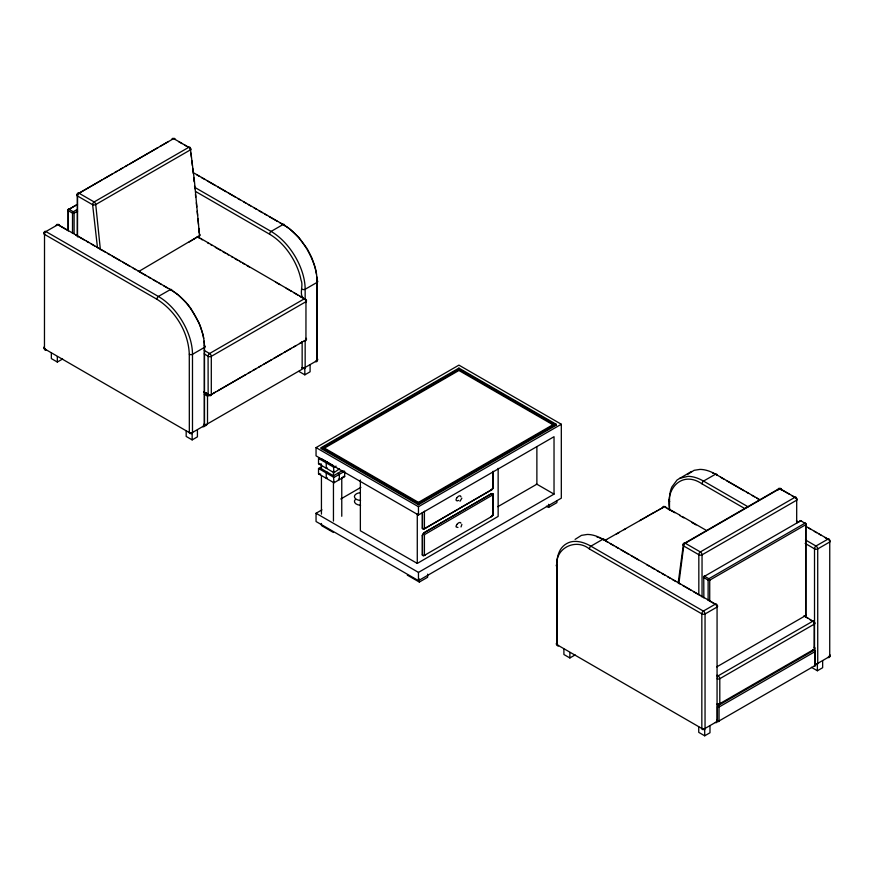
<?xml version="1.0" encoding="UTF-8"?>
<svg xmlns="http://www.w3.org/2000/svg" width="874" height="874" viewBox="0 0 874 874"><rect width="100%" height="100%" fill="white"/><g stroke="black" fill="none" stroke-linecap="round" stroke-linejoin="round"><path stroke-width="1.31" d="M306.031 338.26A2.611 1.508 0 0 1 306.49 338.883L306.49 339.287A1.945 1.125 0 0 1 305.944 339.92L211.3 394.567A2.371 1.377 60 0 1 209.596 395.474A2.251 1.3 -60 0 1 208.143 394.425L208.088 356.231L204.254 353.894M211.3 394.567L211.3 356.341A2.371 1.333 58.6 0 0 209.596 353.533L204.308 350.452M717.139 704.783A2.251 1.3 -60 0 0 718.078 704.717A2.371 1.377 60 0 0 719.805 703.745L719.794 678.694A2.371 1.333 58.4 0 0 718.089 675.886L716.975 675.231M814.109 648.005A2.251 1.3 -60 0 0 814.186 647.273L814.24 622.201A2.251 1.256 -58.3 0 0 812.853 621.108M557.59 644.914A2.371 1.377 60 0 0 558.519 645.744A2.251 1.3 -60 0 1 557.066 644.706L557.022 566.505C554.269 548.391 575.671 537.707 589.393 548.948L701.833 613.865A2.611 1.508 0 0 0 703.242 614.291L703.941 614.291A1.945 1.125 0 0 0 705.045 613.985L717.062 607.048A1.945 1.125 0 0 0 717.598 606.403L717.62 606.141A2.578 1.486 0 0 0 716.855 605.19A2.251 1.3 -60 0 0 715.358 604.087L602.907 539.236A49.403 28.525 60 0 0 587.262 534.451L581.439 535.369L575.081 539.389M680.169 515.299L669.692 509.476C665.038 488.555 682.19 470.146 702.062 483.89L744.233 508.242M461.865 498.18L459.986 501.25M678.213 582.74L683.479 543.868L778.264 489.145A2.393 1.322 62 0 1 779.87 488.588L794.979 497.295A2.371 1.377 60 0 1 796.706 500.201L796.684 523.362M678.869 583.57L683.719 545.999A2.251 1.3 -60 0 1 685.227 543.169M778.155 489.975L778.264 489.145M205.051 346.738L205.073 346.465A2.578 1.486 0 0 0 204.298 345.525L204.079 341.133M205.051 424.961L205.073 424.688A2.578 1.486 0 0 0 204.298 423.748A2.251 1.3 -60 0 1 204.057 424.928M668.949 500.234L668.927 500.507A2.578 1.486 0 0 0 669.702 501.447M781.29 490.117L781.378 489.615A2.546 1.704 9.4 0 0 780.864 489.298M461.024 526.956L461.876 524.422M492.488 488.61L493.056 487.452A1.803 1.038 -60.1 0 0 493.144 486.873L493.144 471.403M456.862 497.754L456.141 499.24A1.988 1.147 -60.1 0 0 456.152 500.278L457.08 500.922L458.675 500.387M456.862 524.444L456.141 525.929A1.988 1.147 -60.1 0 0 456.152 526.967L457.954 527.448M492.324 488.839L491.734 489.473A4.086 2.349 -60.1 0 1 490.926 490.085L458.774 508.734M687.751 474.331L694.109 470.31L699.932 469.404A49.403 28.525 60 0 1 715.587 474.189L758.927 499.196M171.96 139.337A2.371 1.377 60 0 1 173.664 138.605L188.773 147.313A2.393 1.431 57.9 0 1 190.532 149.815L194.312 179.891L199.556 235.598L139.086 271.29M691.487 471.447L677.11 479.957L671.888 486.938A45.492 26.264 60 0 0 669.495 499.6L669.495 510.394M197.098 237.16L197.764 236.712A2.371 1.442 57.4 0 0 199.567 235.609M196.868 237.302L196.191 237.739M188.773 147.313L94.13 201.949L79.021 193.23A2.371 1.377 60 0 0 77.294 194.148A1.945 1.125 0 0 0 76.77 194.793L76.748 195.055A2.578 1.486 0 0 0 77.524 196.005L92.622 204.724A2.546 1.202 -7.9 0 0 94.425 204.909A2.032 0.95 -7.9 0 0 95.736 204.538L190.521 149.804A2.032 0.95 -7.9 0 0 191.024 149.137A2.546 1.202 -7.9 0 0 190.27 148.351A2.251 1.3 -60 0 0 188.773 147.247M683.468 543.857A2.393 1.431 57.9 0 1 685.227 543.235L779.87 488.577M195.503 238.176L194.356 238.897M194.126 239.039L193.482 239.443M192.837 239.837L191.854 240.426M191.209 240.831L190.226 241.41M189.232 242L189.898 241.606M360.361 480.023L360.361 530.758L417.28 563.413L498.147 516.414L498.147 468.355M425.594 527.994L441.151 518.97M442.189 518.369L457.736 509.345M424.698 528.683L491.898 489.68M424.698 532.474L491.068 493.963M491.898 516.37L424.556 555.285A4.086 2.349 -60.1 0 1 423.737 555.624L422.426 555.132A1.803 1.038 -60.1 0 1 422.339 554.651L422.339 535.609A1.803 1.038 -60.1 0 1 422.426 535.03L423.737 533.009A4.086 2.349 -60.1 0 1 424.556 532.397L490.926 493.876A4.086 2.349 -60.1 0 1 491.734 493.537L493.056 494.039A1.803 1.038 -60.1 0 1 493.144 494.52L493.144 513.562A1.803 1.038 -60.1 0 1 493.056 514.141L491.734 516.163A4.086 2.349 -60.1 0 1 490.926 516.763M717.106 678.814A2.578 1.486 0 0 0 718.231 679.022L718.69 679.011A1.945 1.125 0 0 0 719.794 678.694L814.437 624.047A2.371 1.409 61.6 0 0 812.842 621.185L718.089 675.875A2.251 1.256 -58.2 0 0 717.161 676.847M101.854 179.989L77.316 194.159L77.316 235.04M104.192 178.635L112.375 173.915M114.702 172.571L117.04 171.217M119.377 169.873L122.884 167.841M125.222 166.497L127.56 165.142M129.898 163.799L157.943 147.608M160.281 146.253L168.453 141.533M173.664 138.584L79.021 193.23A2.251 1.3 -60 0 0 77.567 195.973L77.513 236.887M77.513 204.341L68.139 209.76L68.139 230.081M68.238 231.009L68.238 210.678A1.147 0.666 0 0 1 68.096 209.738A1.191 0.688 60 0 1 68.991 209.301L77.196 204.549M76.759 209.716L73.241 211.748L68.991 209.29M77.611 211.169L74.093 213.201A1.147 0.666 0 0 1 72.531 213.125L68.238 210.678A1.125 0.645 -60 0 1 68.98 209.268M44.246 232.473A2.371 1.377 60 0 1 45.972 231.577L158.412 296.483A49.403 28.525 60 0 1 174.068 309.778C181.3 318.256 186.883 328.187 190.095 338.883A45.492 26.264 60 0 1 192.488 354.309L192.488 432.532A2.371 1.377 60 0 1 190.783 433.438A2.251 1.3 -60 0 1 189.33 432.39L189.287 354.199C188.423 332.164 175.532 310.893 156.916 299.258L44.465 234.341A2.578 1.486 0 0 1 43.7 233.391L43.722 233.118A1.945 1.125 0 0 1 44.268 232.484L57.99 224.618L170.43 289.545A2.251 1.3 -60 0 1 171.883 290.605L169.589 289.228M194.957 187.473L271.093 231.424L283.11 224.487A49.403 28.525 60 0 1 298.755 237.783C305.998 246.271 311.581 256.202 314.793 266.898A45.492 26.264 60 0 1 317.186 282.324L317.186 360.536L303.464 368.402A2.251 1.3 -60 0 1 302 367.506A2.261 1.311 0 0 0 305.059 367.419M51.348 353.14L51.348 358.591L57.323 362.044L62.589 359.006M192.488 354.309L204.505 347.371A1.945 1.125 0 0 0 205.051 346.738M204.308 394.174L206.657 392.808M209.847 394.84L207.509 396.195L207.509 423.857L302.153 369.21L302.153 341.548M215.441 392.12L209.596 395.485L204.013 392.273M217.768 390.765L245.812 374.575M248.15 373.231L250.488 371.876M252.826 370.532L256.333 368.5M258.671 367.156L261.009 365.802M263.347 364.458L271.519 359.738M273.857 358.384L282.04 353.664M284.378 352.309L291.392 348.267M293.719 346.912L296.057 345.569M299.563 343.548L301.901 342.193M206.657 424.294L190.783 433.46L44.465 348.802A2.611 1.508 0 0 1 43.722 347.994L43.722 347.59A1.945 1.125 0 0 1 44.137 347.033M186.184 430.991L186.184 436.443L192.16 439.895L197.426 436.847L197.426 430.041M298.864 371.395L304.829 374.837L310.095 371.8L310.095 364.982M316.049 513.267L418.46 572.394L554.029 494.116L554.029 436.705L418.46 514.983L316.049 455.857L316.049 447.597L458.916 365.124L561.316 424.251L561.316 498.169L418.46 580.653L316.049 521.527L316.049 513.267L321.949 509.859M321.206 447.597L458.916 368.096L556.17 424.251L556.17 425.234L418.46 504.735L321.206 448.591L321.206 447.597L418.46 503.752L556.17 424.251M321.206 448.591L458.916 369.09L556.17 425.234M323.609 447.597L458.916 369.483L553.755 424.251L553.755 425.234L418.46 503.348L323.609 448.591L323.609 447.597L418.46 502.364L553.755 424.251M323.609 448.591L458.916 370.478L553.755 425.234M327.444 462.204L326.253 462.892L326.253 468.224L327.149 467.71M321.73 466.661L318.529 468.508L318.529 473.85L333.977 482.776L344.673 476.603L344.673 471.261L333.977 477.433L318.529 468.508L321.435 468.814L333.453 475.762L333.977 482.776L333.584 481.508M336.119 466.115L333.977 467.35L318.529 458.435L318.529 463.766L333.977 472.692L339.331 468.934M327.444 472.288L326.253 472.976L326.253 478.307L327.291 477.707M340.805 498.978L360.853 487.397M316.049 447.597L418.46 506.723L561.316 424.251M497.841 506.68L536.876 484.185L536.876 446.8M407.306 575.125L419.323 582.062L427.637 577.266L427.637 574.152M546.392 506.188L548.577 507.444L556.891 502.648L556.891 500.573M602.907 539.236L590.89 546.174A2.251 1.3 -60 0 0 589.437 548.916M604.884 540.427L664.404 506.691L669.692 509.476M605.125 540.602L606.698 539.695M616.137 534.243L619.295 532.419M624.014 529.699L625.587 528.792M685.227 543.224L700.336 551.942L794.979 497.295M563.905 649.065L563.905 654.517L569.87 657.958L575.136 654.921M716.746 666.895L805.861 615.449L805.861 524.651A1.147 0.666 0 0 0 805.73 523.755A1.125 0.645 -60 0 0 805.02 523.176L708.869 578.719A1.125 0.645 -60 0 0 708.137 580.096L708.115 600.438M709.721 600.493L709.721 580.172L805.861 524.651A1.191 0.688 60 0 0 805.009 523.22M556.814 642.882L556.814 564.659A45.492 26.264 60 0 1 559.218 551.997C561.818 545.616 568.329 541.214 575.245 541.399A49.403 28.525 60 0 1 590.89 546.174L703.341 611.09L715.358 604.153A2.371 1.377 60 0 1 717.073 607.048L717.062 721.509L705.045 728.446A2.371 1.377 60 0 1 703.341 729.353L557.022 644.728M814.557 548.785A2.251 1.3 -60 0 1 816.01 545.977L828.028 539.094A2.371 1.377 60 0 1 829.754 542L829.732 656.461A2.371 1.377 60 0 1 828.181 657.445M718.089 704.663L814.437 649.098A1.945 1.125 0 0 0 814.983 648.453L814.972 648.06A2.611 1.508 0 0 0 814.229 647.241M718.188 705.602A1.191 0.688 60 0 1 719.051 707.033L719.04 721.006A1.191 0.688 60 0 1 718.188 721.454A1.125 0.645 -60 0 1 717.456 720.941L717.434 706.979A1.125 0.645 -60 0 1 718.188 705.558L814.339 650.07A1.125 0.645 -60 0 1 815.06 650.606A1.147 0.666 0 0 1 815.224 651.534M719.04 707.033L815.191 651.523A1.191 0.688 60 0 0 814.339 650.081M718.188 721.465L815.191 665.496L815.191 651.523M698.741 726.906L698.741 732.357L704.706 735.81L709.983 732.773L709.983 725.955M811.411 667.31L817.387 670.762L822.653 667.714L822.653 660.908M209.596 353.511L304.349 298.81A2.251 1.256 -58.5 0 1 305.692 299.869M642.084 519.276L639.746 520.62M642.849 518.839L643.603 518.402M645.897 517.091L648.18 515.78M644.367 517.965L645.132 517.528M648.945 515.343L649.71 514.906M650.475 514.469L651.239 514.043M652.004 513.606L654.102 512.415M655.249 511.771L655.817 511.454M656.964 510.809L657.543 510.492M658.69 509.859L659.258 509.542M659.837 509.225L660.984 508.602M661.552 508.286L662.7 507.674M679.469 478.384L687.914 476.341A49.403 28.525 60 0 1 703.57 481.126L748.078 506.811M717.991 704.051L718.69 704.051A1.945 1.125 0 0 0 719.794 703.734M318.529 458.435L321.435 458.741L333.453 465.678L333.977 472.692L333.584 471.436M318.529 463.766L320.703 463.996M343.952 471.184L341.767 470.955L333.453 475.762L333.453 471.01M318.529 473.85L320.703 474.079M343.034 476.428L344.673 476.603M596.855 536.909L597.597 537.149M599.094 537.696L599.848 538.002M712.529 472.954L713.282 473.271M600.613 538.329L601.367 538.679M602.885 539.433L603.65 539.837M667.19 508.482L669.746 509.892M670.598 510.361L671.451 510.842M671.877 511.072L674.848 512.743M716.33 474.79L717.084 475.216M679.611 515.442L682.266 516.96M682.244 516.49L706.094 530.245M682.791 517.266L683.861 517.878M178.657 141.643L182.142 143.653M184.469 144.997L186.785 146.34M782.536 490.292L789.506 494.313M791.833 495.656L796.487 498.344A2.578 1.486 0 0 1 797.252 499.294L797.23 499.557A1.945 1.125 0 0 1 796.684 500.19L702.041 554.837A1.945 1.125 0 0 1 700.937 555.143L700.478 555.165A2.578 1.486 0 0 1 698.839 554.717L683.719 545.999A2.546 1.704 9.4 0 1 682.965 544.699A2.032 1.355 9.4 0 1 683.468 543.857M194.094 173.096L283.11 224.487M796.411 520.838L798.749 522.193M805.773 526.246L828.028 539.094M196.759 174.811L199.108 176.166M201.446 177.52L204.964 179.541M207.302 180.896L215.507 185.638M217.845 186.981L226.049 191.723M228.387 193.067L235.412 197.131M237.761 198.485L240.099 199.829M243.617 201.861L245.955 203.216M248.303 204.571L250.641 205.914M254.159 207.946L256.497 209.301M258.846 210.656L262.353 212.677M264.702 214.032L267.04 215.386M269.378 216.741L277.582 221.472M279.92 222.826L283.438 224.858M720.602 477.248L724.12 479.28M726.458 480.634L744.025 490.773M746.374 492.128L748.712 493.482M752.23 495.503L754.568 496.858M756.917 498.213L759.255 499.567M808.45 527.962L810.788 529.316M814.306 531.348L816.644 532.703M818.993 534.058L821.331 535.401M824.848 537.434L827.186 538.788M805.467 539.946L816.01 546.042M195.798 191.603L269.585 234.199C280.521 240.678 288.879 250.882 294.691 262.058C297.597 267.772 299.848 273.857 301.06 280.161C303.857 285.929 298.274 295.423 304.349 298.81A2.371 1.398 61.5 0 1 305.966 301.705L305.944 339.92A2.371 1.377 60 0 1 304.239 340.827M805.14 543.399L814.513 548.817A2.611 1.508 0 0 0 815.923 549.243L816.611 549.243A1.945 1.125 0 0 0 817.714 548.927L829.732 541.989A1.945 1.125 0 0 0 830.278 541.356L830.3 541.093A2.578 1.486 0 0 0 829.524 540.143A2.251 1.3 -60 0 0 828.039 539.039M197.885 236.832L301.891 297.247M198.037 237.389L199.633 238.307M201.228 239.225L202.287 239.837M207.662 242.939L208.766 243.573M210.951 244.84L212.043 245.474M215.332 247.364L216.424 247.998M217.528 248.631L218.62 249.265M219.713 249.898L220.805 250.532M223.001 251.799L225.186 253.056M227.382 254.323L228.475 254.957M231.763 256.858L232.855 257.491M235.051 258.748L237.236 260.015M239.432 261.282L240.525 261.916M242.721 263.183L244.906 264.44M247.102 265.707L249.287 266.974M275.583 282.149L276.643 282.761M277.703 283.384L279.833 284.607M691.826 522.466L692.885 523.078M693.421 523.384L694.48 523.996M695.005 524.313L696.075 524.924M703.854 597.98L703.756 576.72A1.191 0.688 60 0 1 704.608 576.272L708.869 578.719A1.191 0.688 60 0 1 709.721 580.172M805.741 614.542A1.125 0.645 -60 0 1 805.02 615.941A1.191 0.688 60 0 0 805.872 615.449A1.147 0.666 0 0 0 805.73 614.542L805.762 523.734L800.759 520.751L703.756 576.72A1.147 0.666 0 0 0 703.887 577.627L708.115 580.107M536.374 483.923L554.029 494.116M60.667 226.344L67.691 230.397M75.885 235.128L84.09 239.869M86.428 241.213L88.777 242.568M91.115 243.922L94.632 245.955M96.97 247.298L99.319 248.653M101.657 250.008L105.175 252.04M107.513 253.394L109.851 254.738M112.2 256.093L120.394 260.823M122.742 262.178L129.767 266.242M133.285 268.263L135.623 269.618M137.972 270.973L146.166 275.703M148.504 277.058L150.852 278.413M153.19 279.767L156.708 281.789M159.046 283.143L161.395 284.498M163.733 285.853L167.251 287.874M605.584 540.951L607.933 542.306M610.271 543.65L613.788 545.682M616.126 547.037L618.464 548.391M620.813 549.735L629.007 554.477M631.356 555.82L638.381 559.884M646.585 564.615L648.923 565.97M651.261 567.324L654.779 569.345M657.117 570.7L659.466 572.055M661.804 573.41L665.322 575.442M667.66 576.785L670.008 578.14M672.346 579.495L675.864 581.527M678.202 582.871L680.551 584.225M682.889 585.58L691.094 590.311M693.432 591.665L700.456 595.718M708.661 600.46L716.855 605.19M338.358 469.043L339.331 469.6M203.631 391.869L208.088 394.447M337.615 473.358L339.331 474.353L339.331 479.684L338.358 479.127M333.453 532.485L321.435 525.547L321.435 523.471M286.202 288.289L287.262 288.901M287.797 289.207L288.857 289.829M289.917 290.441L291.512 291.37M293.97 292.812L296.297 294.177M204.505 394.283L207.247 396.009M284.607 225.536L285.372 225.984M806.178 617.35L805.26 616.804M296.756 294.451L297.684 294.997M808.024 618.442L807.106 617.896M299.542 296.111L300.732 296.81M301.082 297.029L302.164 297.673M804.004 615.667L812.842 621.163M809.925 619.579L810.646 620.016M302.874 298.1L305.026 299.411M811.367 620.442L812.077 620.879M812.438 621.097L813.519 621.764M305.387 299.629L305.747 299.848A2.611 1.508 0 0 1 306.49 300.656L306.49 301.06A1.945 1.125 0 0 1 305.944 301.705L211.3 356.341A1.945 1.125 0 0 1 210.197 356.658L209.738 356.668A2.578 1.486 0 0 1 208.099 356.221A2.251 1.256 -58.4 0 1 209.596 353.467M172.702 291.031L178.001 294.724M286.137 226.453L289.174 228.529M289.928 229.086L298.788 237.378L306.905 248.38M178.744 295.325L186.118 302.437M186.85 303.278L189.702 306.796M190.39 307.714L199.436 323.588M307.495 249.363L311.668 257.502L314.706 265.816M460.926 523.122L460.478 522.586A4.119 2.371 -60.1 0 0 456.905 524.487M199.862 324.625L203.019 334.666M314.979 266.767L315.7 269.618M315.896 270.558L316.541 274.261M203.227 335.605L203.729 338.402M190.281 148.351L190.532 150.142M92.622 204.724L97.342 246.512M460.991 496.869L460.478 495.897A4.119 2.371 -60.1 0 0 456.905 497.798M190.936 153.125L191.45 157.287M191.843 160.685L192.389 165.612M192.695 168.409L193.22 173.325M193.667 177.52L194.104 181.726M195.426 194.334L195.721 197.131M194.552 185.933L194.836 188.729M196.311 202.735L196.748 206.941M100.39 249.756L95.736 204.527A2.393 1.322 62 0 0 94.13 201.97M197.185 211.137L197.611 215.332M197.961 218.828L198.496 224.41M198.857 228.431L199.196 232.845M316.836 276.971L316.978 358.69A2.251 1.3 -60 0 1 316.803 359.662M816.01 664.306A2.371 1.377 60 0 0 817.736 663.41L817.714 548.927A2.371 1.377 60 0 0 816.01 546.053M817.387 663.945L817.387 670.762M815.092 650.595L815.092 664.568M814.513 548.817L814.513 651.021M704.706 728.992L704.706 735.81M702.041 597.073L702.041 554.837A2.371 1.377 60 0 0 700.336 551.964M701.833 613.865L701.833 728.337A2.578 1.486 0 0 0 703.483 728.785L703.941 728.763A1.945 1.125 0 0 0 705.045 728.457L705.045 613.985A2.371 1.377 60 0 0 703.341 611.112M698.829 554.717L698.829 594.233M569.87 652.507L569.87 657.958M548.577 504.331L548.577 507.444M493.286 472.67L493.286 486.96M493.286 494.597L493.286 513.639M493.002 471.403L493.002 488.074M493.002 495.711L493.002 514.764M458.916 368.096L458.916 369.09M458.916 369.483L458.916 370.478M424.414 511.214L424.414 527.874M424.414 535.522L424.414 554.564M422.481 513.759L422.481 528.049M422.481 535.686L422.481 554.728M422.339 512.492L422.339 527.962A1.803 1.038 -60.1 0 0 422.426 528.442L423.737 528.934A4.086 2.349 -60.1 0 0 424.556 528.595M419.323 578.949L419.323 582.062M418.46 502.364L418.46 503.348M418.46 503.752L418.46 504.735M418.46 506.723L418.46 514.983M418.46 572.394L418.46 580.653M417.28 514.01L417.28 563.413M341.767 477.63L341.767 516.272M333.453 482.426L333.453 521.068M321.435 464.072L321.435 468.814M321.435 475.489L321.435 514.13M305.747 299.848L305.747 302.579M305.157 298.7L305.157 289.261A45.492 26.264 60 0 0 302.765 273.835C299.553 263.14 293.981 253.209 286.738 244.731A49.403 28.525 60 0 0 271.093 231.435M305.157 340.51L305.157 367.484A2.371 1.377 60 0 1 303.464 368.38M304.829 368.02L304.829 374.837M204.308 345.525L204.308 425.649M192.16 433.078L192.16 439.895M74.093 233.522L74.093 213.201A1.191 0.688 60 0 0 73.241 211.737A1.125 0.645 -60 0 0 72.52 213.125L72.498 233.467M57.323 356.592L57.323 362.044M424.666 555.198A2.972 1.704 -60.1 0 1 422.306 554.903M422.317 535.729A2.895 1.672 -60.1 0 1 424.666 532.703M491.09 494.138A2.972 1.704 -60.1 0 1 493.46 494.433M493.449 513.606A2.895 1.672 -60.1 0 1 491.101 516.621M425.518 554.793A1.486 0.852 -60.1 0 1 424.327 554.651M424.338 535.533A1.453 0.83 -60.1 0 1 425.507 534.025L491.898 495.394A1.486 0.852 -60.1 0 1 493.089 495.634M493.089 514.742A1.453 0.83 -60.1 0 1 491.909 516.25M424.666 528.508A2.972 1.704 -60.1 0 1 422.306 528.213M493.449 486.916A2.895 1.672 -60.1 0 1 491.101 489.932M425.518 528.104A1.486 0.852 -60.1 0 1 424.327 527.962M493.089 488.053A1.453 0.83 -60.1 0 1 491.909 489.56M360.558 505.259A6.719 3.878 0 0 1 355.292 499.48M360.558 500.441A6.719 3.878 0 0 1 354.429 496.661A6.719 3.878 0 0 1 360.296 492.728M813.017 649.852A2.251 1.3 -60 0 1 812.733 650.07A2.371 1.377 60 0 0 814.459 649.109M814.229 622.201A2.578 1.486 0 0 1 815.005 623.151L814.983 623.413A1.945 1.125 0 0 1 814.437 624.058M717.991 704.051A2.611 1.508 0 0 1 717.106 703.854M698.883 554.684A2.251 1.3 -60 0 1 700.325 551.887M779.881 488.511A2.251 1.3 -60 0 1 781.323 489.648M794.99 497.24A2.251 1.3 -60 0 1 796.433 498.366M780.023 488.992A2.546 1.704 9.4 0 0 779.575 488.927A2.032 1.355 9.4 0 0 778.57 489.014M719.073 707.055A1.147 0.666 0 0 1 717.478 706.957M719.073 721.028A1.147 0.666 0 0 1 717.478 720.93M815.202 665.496A1.191 0.688 60 0 1 814.339 665.944A1.125 0.645 -60 0 0 815.06 664.59A1.147 0.666 0 0 1 815.224 665.518M703.876 577.638A1.125 0.645 -60 0 1 704.597 576.239M709.743 580.194A1.147 0.666 0 0 1 708.148 580.096M602.918 539.171A2.251 1.3 -60 0 1 604.36 540.296M715.358 722.416A2.371 1.377 60 0 0 717.073 721.52A1.945 1.125 0 0 0 717.598 720.875L717.598 720.471A2.611 1.508 0 0 0 717.139 719.859M703.33 729.44A2.251 1.3 -60 0 1 701.888 728.315M557.022 566.505A2.578 1.486 0 0 1 556.246 565.554L556.279 565.292A1.945 1.125 0 0 1 556.814 564.659M701.888 613.832A2.251 1.3 -60 0 1 703.33 611.035M557.197 644.302A2.371 1.377 60 0 1 556.804 642.871M556.924 644.783A2.261 1.311 0 0 1 556.924 642.936M817.714 663.399A1.945 1.125 0 0 1 816.611 663.716L816.152 663.727A2.578 1.486 0 0 1 815.038 663.519M702.117 483.857A2.251 1.3 -60 0 1 703.559 481.061L715.587 474.178A2.251 1.3 -60 0 1 717.041 475.074M668.949 500.234A1.945 1.125 0 0 1 669.495 499.6M814.95 664.382A2.251 1.3 -60 0 0 816.01 664.382L829.732 656.461A1.945 1.125 0 0 0 830.278 655.828L830.267 655.424A2.611 1.508 0 0 0 829.819 654.801M829.197 656.003A2.251 1.3 -60 0 1 828.17 657.335M665.857 507.641A2.251 1.344 -61.6 0 0 664.404 506.636A2.371 1.409 61.4 0 0 662.689 507.663A1.945 1.125 0 0 1 663.005 507.532M199.359 234.046A2.316 1.235 -3.4 0 1 199.622 235.619M198.19 236.417A2.251 1.3 -60 0 1 197.775 236.767M173.675 138.529A2.251 1.3 -60 0 1 175.117 139.479M92.677 204.691A2.251 1.3 -60 0 1 94.119 201.894M172.265 139.37A1.945 1.125 0 0 1 172.637 139.261M269.64 234.166A2.251 1.3 -60 0 1 271.082 231.37M301.956 289.141A2.611 1.508 0 0 0 303.365 289.567L304.065 289.567A1.945 1.125 0 0 0 305.168 289.261L317.186 282.324A1.945 1.125 0 0 0 317.721 281.679L317.743 281.417A2.578 1.486 0 0 0 316.978 280.467M316.421 360.492A2.251 1.3 -60 0 1 315.481 361.519A2.371 1.377 60 0 0 317.196 360.547M283.11 224.432A2.251 1.3 -60 0 1 284.563 225.558M317.076 358.635A2.261 1.311 0 0 1 317.076 360.481M156.959 299.225A2.251 1.3 -60 0 1 158.412 296.428L170.43 289.545A49.403 28.525 60 0 1 186.086 302.841C193.329 311.319 198.901 321.25 202.113 331.945A45.492 26.264 60 0 1 204.505 347.371L204.505 425.594A1.945 1.125 0 0 0 205.051 424.961M45.961 231.501A2.251 1.3 -60 0 0 44.519 234.308L44.465 348.802A2.251 1.3 -60 0 0 45.83 349.971M189.287 432.412A2.578 1.486 0 0 0 190.925 432.859L191.384 432.849A1.945 1.125 0 0 0 192.488 432.532M189.287 354.188A2.611 1.508 0 0 0 190.696 354.626L191.384 354.626A1.945 1.125 0 0 0 192.488 354.309M56.264 225.536A2.371 1.377 60 0 1 57.99 224.64M203.358 426.075A2.251 1.3 -60 0 1 202.812 426.578M58.962 225.426A2.611 1.508 0 0 1 59.487 225.667M57.99 224.563A2.251 1.3 -60 0 1 59.443 225.689M204.527 425.605A2.371 1.377 60 0 1 202.801 426.501M45.819 349.731A2.371 1.377 60 0 1 44.65 348.376M207.324 423.803A2.95 2.404 -64.7 0 1 204.8 425.922M211.191 394.502A2.261 1.311 0 0 1 207.99 394.502M801.469 521.286A1.147 0.666 0 0 0 799.874 521.188A1.191 0.688 60 0 1 800.759 520.74A1.125 0.645 -60 0 1 801.48 521.286"/></g></svg>
